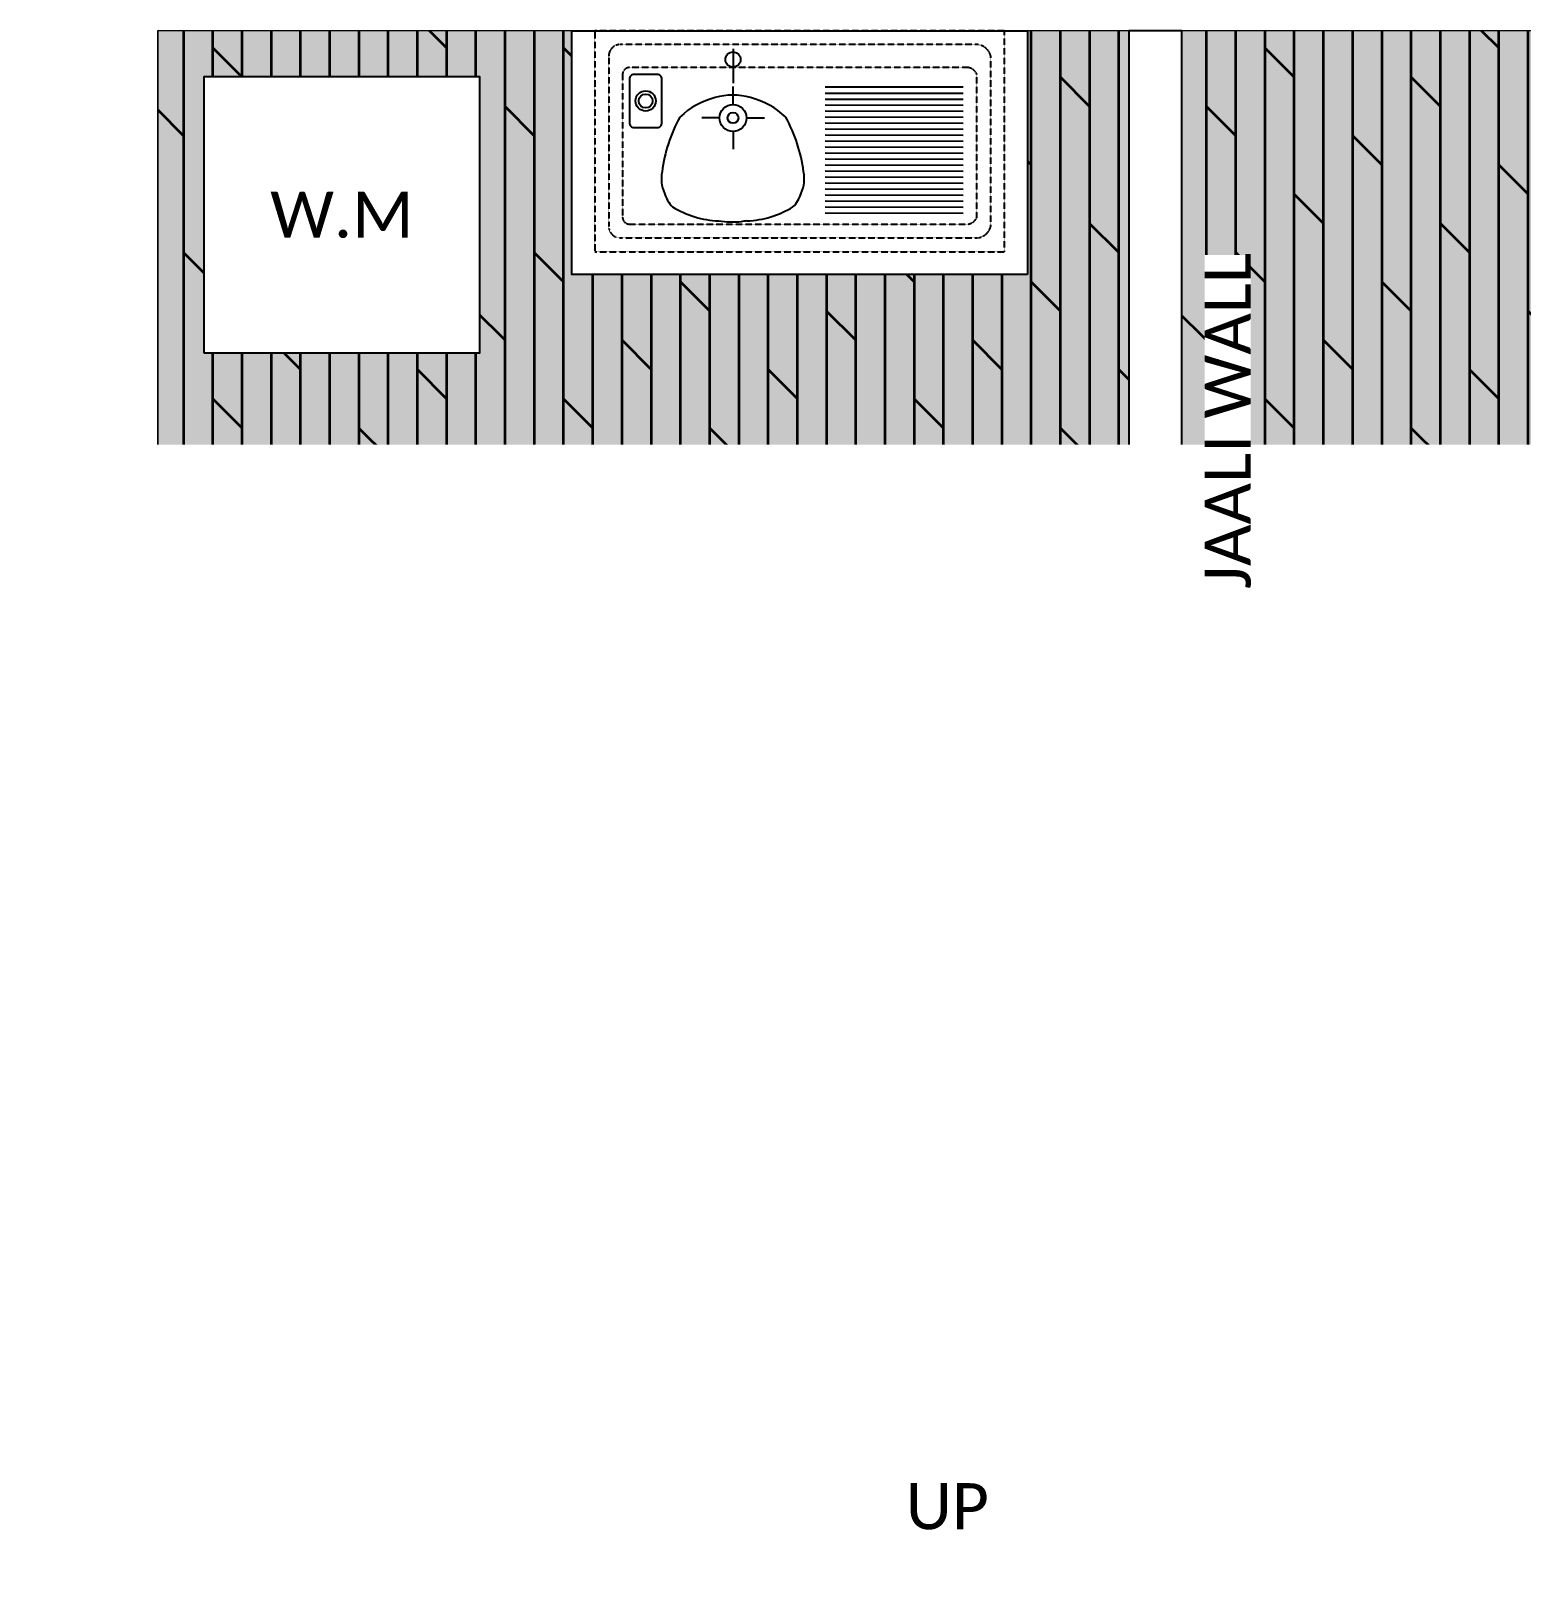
# Model space of a CAD drawing. Header units: millimetres. Extents: x -176651 to 424033, y -469666 to 486614.
# Drawn here: x 165739 to 168978, y 27027 to 30365 of the extents above; entities that cross this region are included whole.
import ezdxf
from ezdxf import colors
from ezdxf.entities.mleader import LeaderData, LeaderLine
from ezdxf.math import Vec2, Vec3

# ---------------------------------------------------------------- set-up
doc = ezdxf.new("R2010")
doc.units = ezdxf.units.MM
doc.set_wipeout_variables(frame=1)
doc.linetypes.add('1625_East Villa$0$DASHED', pattern=[0.75, 0.5, -0.25])
doc.linetypes.add('1625E_Roof Plan$0$DASHED', pattern=[0.75, 0.5, -0.25])
for name, color, linetype in [('1625_East Villa$0$ad-Arrow', 8, 'Continuous'), ('1625_East Villa$0$ad-Elevation 10', 8, 'Continuous'), ('1625_East Villa$0$ad-Furniture', 8, 'Continuous'), ('1625_East Villa$0$ad-Text main', 8, 'Continuous'), ('1625_East Villa$0$ad-Verandah', 8, 'Continuous'), ('1625E_Columns$0$ad-MS Column', 8, 'Continuous'), ('1625E_Roof Plan$0$ad-Primary Roof', 8, 'Continuous'), ('ad-Plinth', 8, 'Continuous'), ('ad-Verandah', 33, 'Continuous'), ('Site Levels$0$ad-Lvl-Entance road', 4, 'Continuous')]:
    doc.layers.add(name, color=color, linetype=linetype)
doc.layers.add('1625_East Villa$0$ad-Landscape', color=8, linetype='Continuous', lineweight=35)
doc.styles.add('1625_East Villa$0$6 U T S R N_Corridor-Basement$0$grid_text', font='verdana.ttf', dxfattribs={"width": 0.9})
doc.styles.add('1625_East Villa$0$6 U T S R N_Corridor-Basement$0$Standard', font='arial.ttf')
doc.styles.add('1625_East Villa$0$Standard', font='calibril.ttf')
doc.styles.add('Site Levels$0$Standard', font='arial.ttf')
doc.dimstyles.new('1625_East Villa$0$6 U T S R N_Corridor-Basement$0$1.125', dxfattribs={"dimtxt": 350, "dimasz": 100, "dimexe": 75, "dimexo": 50, "dimgap": 50, "dimtad": 0, "dimdec": 0, "dimzin": 0, "dimdsep": 46, "dimtxsty": '1625_East Villa$0$6 U T S R N_Corridor-Basement$0$grid_text', "dimblk": '1625_East Villa$0$6 U T S R N_Corridor-Basement$0$_ArchTick', "dimcen": 0, "dimdle": 75, "dimclrd": 256, "dimclre": 8, "dimclrt": 7, "dimadec": 3, "dimazin": 0, "dimtfac": 1, "dimtdec": 0, "dimtofl": 0, "dimtmove": 2, "dimatfit": 2, "dimfxl": 80, "dimtolj": 1, "dimtzin": 0, "dimlwd": 18, "dimlwe": 9, "dimarcsym": 0})

# ---------------------------------------------------------------- blocks, each defined once
blk = doc.blocks.new('A$C92fa9908')
at = {"layer": 'ad-Verandah', "lineweight": 9}
blk.add_lwpolyline([(13650, 4745), (12120, 4745), (12120, 0), (6200, 0), (6200, -2045), (13650, -2045)], close=True, dxfattribs=at)
blk = doc.blocks.new('zw$C194')
at = {"layer": 'ad-Plinth', "ltscale": 5}
blk.add_blockref('A$C92fa9908', (-32023.9, -398393.9), dxfattribs=at)
blk = doc.blocks.new('1625_East Villa$0$6 BCDFGHJKX_Typical Floor plan$0$zw$6679')
blk.add_wipeout([(0, 0), (990, 0), (990, -529.6), (0, -529.6)])
at = {"color": 0}
for p, q in [((350, -39.1), (350, -113.6)), ((350, -160.1), (350, -121.3)), ((850, -122.9), (550, -122.3)), ((550, -135.3), (850, -135.9)), ((550, -148.3), (850, -148.9)), ((550, -161.2), (850, -161.9)), ((320.7, -189.4), (281.9, -189.4)), ((379.4, -189.4), (418.1, -189.4)), ((550, -174.2), (850, -174.9)), ((550, -187.2), (850, -187.9)), ((550, -200.2), (850, -200.8)), ((350, -218.7), (350, -257.4)), ((550, -213.2), (850, -213.8)), ((550, -226.2), (850, -226.8)), ((550, -239.1), (850, -239.8)), ((550, -252.1), (850, -252.8)), ((550, -265.1), (850, -265.8)), ((550, -278.5), (850, -279.1)), ((550, -291.5), (850, -292.1)), ((550, -304.4), (850, -305.1)), ((550, -317.4), (850, -318.1)), ((550, -330.4), (850, -331.1)), ((550, -343.4), (850, -344)), ((550, -356.4), (850, -357)), ((550, -369.4), (850, -370)), ((550, -382.3), (850, -383)), ((550, -395.3), (850, -396))]:
    blk.add_line(p, q, dxfattribs=at)
blk.add_lwpolyline([(990, -529.6), (0, -529.6), (0, 0), (990, 0)], close=True)
at = {"color": 0, "linetype": '1625_East Villa$0$DASHED'}
blk.add_lwpolyline([(940, -480), (940, 0), (50, 0), (50, -480)], close=True, dxfattribs=at)
for points in [[(910, -425), (910, -55, 0.313965), (881, -30), (105, -30, 0.414214), (80, -55), (80, -425, 0.414214), (105, -450), (881, -450, 0.313965)], [(880, -405), (880, -95, 0.25996), (861, -80), (125, -80, 0.414214), (110, -95), (110, -405, 0.414214), (125, -420), (861, -420, 0.25996)]]:
    blk.add_lwpolyline(points, format="xyb", close=True, dxfattribs=at)
at = {"color": 0}
blk.add_lwpolyline([(125, -105), (125, -200.2, 0.414214), (135, -210.2), (185.4, -210.2, 0.414214), (195.4, -200.2), (195.4, -105, 0.414214), (185.4, -95), (135, -95, 0.414214)], format="xyb", close=True, dxfattribs=at)
for centre, radius in [((350, -62.6), 16.5), ((160.2, -152.6), 22), ((160.2, -152.6), 15), ((350, -189.4), 29.3), ((350, -189.4), 11.7)]:
    blk.add_circle(centre, radius, dxfattribs=at)
for points in [[(311, -145.4), (282.2, -152.3), (255.8, -166.9), (234.6, -187.7)], [(388.1, -145.4), (362.9, -137.9), (336.1, -137.9), (311, -145.4)], [(464.5, -187.7), (443.3, -167), (416.9, -152.3), (388.1, -145.4)], [(234.6, -187.7), (214.3, -224.4), (201.1, -264.6), (195.9, -306.2)], [(503.2, -306.2), (498, -264.6), (484.8, -224.4), (464.5, -187.7)], [(195.9, -306.2), (192.7, -321.9), (194.4, -338.2), (200.9, -352.7)], [(498.2, -352.8), (504.7, -338.2), (506.5, -321.9), (503.3, -306.2)], [(200.9, -352.8), (204.3, -364.1), (210.4, -374.3), (218.8, -382.6)], [(480.3, -382.6), (488.7, -374.3), (494.8, -364.1), (498.2, -352.8)], [(218.8, -382.6), (248.9, -401.4), (283.5, -411.9), (318.9, -412.9)], [(380.2, -412.9), (415.7, -411.9), (450.2, -401.4), (480.3, -382.6)], [(318.9, -412.9), (335.4, -415.6), (352.1, -416.2), (368.7, -414.4)], [(368.7, -414.4), (372.5, -413.8), (376.2, -412.9), (379.9, -411.9)]]:
    blk.add_open_spline(points, degree=3, dxfattribs=at)
blk = doc.blocks.new('1625_East Villa$0$zw$D357')
at = {"layer": '1625_East Villa$0$ad-Elevation 10', "insert": (215, -847.5), "char_height": 100, "width": 720.07, "attachment_point": 5, "rotation": 90, "style": '1625_East Villa$0$6 U T S R N_Corridor-Basement$0$Standard', "bg_fill": 3, "box_fill_scale": 1, "bg_fill_color": 257, "bg_fill_transparency": 0}
blk.add_mtext('{\\fCalibri Light|b0|i0|c0|p34;JAALI WALL}', dxfattribs=at)
blk.add_wipeout([(0, 0), (115, 0), (115, -1715), (0, -1715)])
at = {"layer": '1625_East Villa$0$ad-Elevation 10'}
blk.add_lwpolyline([(115, -1715), (115, 0), (0, 0), (0, -1715)], close=True, dxfattribs=at)
blk = doc.blocks.new('1625_East Villa$0$zw$3FE3')
blk.add_wipeout([(-300, -300), (-300, 300), (300, 300), (300, -300)])
at = {"layer": '1625_East Villa$0$ad-Furniture'}
blk.add_lwpolyline([(-300, -300), (300, -300), (300, 300), (-300, 300)], close=True, dxfattribs=at)
at = {"layer": '1625_East Villa$0$ad-Furniture', "insert": (0, 0), "char_height": 100, "width": 393.189, "attachment_point": 5, "style": '1625_East Villa$0$Standard', "bg_fill": 2}
blk.add_mtext('\\pxqc;W.M', dxfattribs=at)
blk = doc.blocks.new('1625_East Villa$0$zw$D46D')
at = {"layer": '1625_East Villa$0$ad-Furniture'}
for name, p in [('1625_East Villa$0$zw$D357', (8310, 0)), ('1625_East Villa$0$6 BCDFGHJKX_Typical Floor plan$0$zw$6679', (7100, 0)), ('1625_East Villa$0$zw$3FE3', (6600, -400))]:
    blk.add_blockref(name, p, dxfattribs=at)
blk = doc.blocks.new('1625_East Villa$0$6 U T S R N_Corridor-Basement$0$_ArchTick')
at = {"color": 0, "linetype": 'ByBlock', "const_width": 0.15}
blk.add_lwpolyline([(-0.5, -0.5), (0.5, 0.5)], dxfattribs=at)
blk = doc.blocks.new('1625E_Roof Plan')
at = {"layer": '1625E_Roof Plan$0$ad-Primary Roof', "linetype": '1625E_Roof Plan$0$DASHED', "ltscale": 2, "const_width": 40}
blk.add_lwpolyline([(12570, -2645), (2380, -2645), (7475, 2255)], close=True, dxfattribs=at)
blk = doc.blocks.new('1625E_Columns$0$A$C42b14ea2')
at = {"layer": '1625E_Columns$0$ad-MS Column'}
h = blk.add_hatch(dxfattribs=at)
h.set_pattern_fill('ANSI31', color=256, scale=10)
h.set_pattern_definition([(45, (-1729784.14, 638048.958), (-22.4506403, 22.4506403), [])])
h.paths.add_polyline_path([(0, 0), (230, 0), (230, 230), (0, 230)])
blk.add_lwpolyline([(0, 0), (230, 0), (230, 230), (0, 230)], close=True, dxfattribs=at)
blk = doc.blocks.new('1625E_Columns')
at = {"rotation": 359.9999999999997}
blk.add_blockref('1625E_Columns$0$A$C42b14ea2', (8310, -1945), dxfattribs=at)
blk = doc.blocks.new('1625_East Villa$0$zw$959F')
at = {"transparency": 33554559}
h = blk.add_hatch(color=43, dxfattribs=at)
h.dxf.hatch_style = 1
h.paths.add_polyline_path([(1530, -8875), (0, -8875), (0, -13620), (-5920, -13620), (-5920, -15665), (1530, -15665)])
at = {"layer": '1625_East Villa$0$ad-Landscape', "transparency": 33554687}
h = blk.add_hatch(dxfattribs=at)
h.set_pattern_fill('DOLMIT', color=44, scale=10, angle=90)
h.set_pattern_definition([(90, (-1096435.54, 661200.024), (-63.5, 5e-14), []), (135, (-1096435.54, 661200.02), (-126.999913, -126.999913), [89.80256, -179.605122])])
h.paths.add_polyline_path([(1530, -8875), (0, -8875), (0, -13620), (-5920, -13620), (-5920, -15665), (1530, -15665)])
at = {"layer": '1625_East Villa$0$ad-Verandah', "lineweight": 9}
for points in [[(1530, -8875), (0, -8875), (0, -13620), (-5920, -13620), (-5920, -15665), (1530, -15665)], [(-5920, -15665), (-5920, -15965), (-2485, -15965), (-2485, -15665)], [(-5920, -15965), (-5920, -16265), (-2485, -16265), (-2485, -15965)], [(-5920, -16265), (-5920, -16565), (-2485, -16565), (-2485, -16265)]]:
    blk.add_lwpolyline(points, close=True, dxfattribs=at)
at = {"layer": '1625_East Villa$0$ad-Text main', "insert": (-4204.3, -16825.6), "char_height": 100, "width": 207.6, "attachment_point": 5, "style": '1625_East Villa$0$6 U T S R N_Corridor-Basement$0$Standard', "bg_fill": 2}
blk.add_mtext('{\\fCalibri Light|b0|i0|c0|p34;UP}', dxfattribs=at)
at = {"layer": '1625_East Villa$0$ad-Arrow'}
blk.add_leader([(-4200, -15927.1, 0), (-4205, -16693.8)], dimstyle='1625_East Villa$0$6 U T S R N_Corridor-Basement$0$1.125', override={"dimscale": 1, "dimasz": 300, "dimgap": 50, "dimtad": 0}, dxfattribs=at)
blk = doc.blocks.new('1625_East Villa')
at = {"layer": '1625_East Villa$0$ad-Verandah'}
blk.add_blockref('1625_East Villa$0$zw$959F', (12120, 13620), dxfattribs=at)
at = {"layer": '1625_East Villa$0$ad-Furniture'}
blk.add_blockref('1625_East Villa$0$zw$D46D', (0, 0), dxfattribs=at)
for name in ['1625E_Roof Plan', '1625E_Columns']:
    blk.add_blockref(name, (0, 0))
blk = doc.blocks.new("All Plot's Villa Plans")
at = {"ltscale": 5}
blk.add_blockref('1625_East Villa', (159815, 30364.9), dxfattribs=at)
blk = doc.blocks.new('Site Levels$0$zw$1B0B')
at = {"layer": 'Site Levels$0$ad-Lvl-Entance road'}
ml = blk.add_multileader_mtext('Standard', dxfattribs=at)
ml.set_content('{\\fArial|b1|i0|c0|p34;496.27}', color=256, style='Site Levels$0$Standard')
ml.set_leader_properties()
ml.build(insert=Vec2(0, 0))
ml.multileader.update_dxf_attribs({"has_text_frame": 1, "arrow_head_size": 1219.2, "scale": 12})
ctx = ml.context
ctx.base_point, ctx.scale, ctx.char_height, ctx.arrow_head_size, ctx.landing_gap_size, ctx.plane_origin = Vec3(214464.6, -71183), 12, 1219.186, 1219.2, 609.6, Vec3(222625.2, -66462.8)
ctx.text_align_type = 2
notes = []
notes.append((ctx, [(0, (1, 1, 0), (221630.9, -71183), (-1, 0), 845, [(0, [(222625.2, -66462.8)], 0, [])])]))
ctx.mtext.insert, ctx.mtext.width, ctx.mtext.defined_height, ctx.mtext.alignment, ctx.mtext.flow_direction = Vec3(220176.4, -70562.6), 5138.489, 1392.4, 3, 5
ctx.mtext.has_bg_fill, ctx.mtext.bg_color, ctx.mtext.bg_scale_factor, ctx.mtext.bg_transparency, ctx.mtext.use_window_bg_color = 1, -1027028792, 1.5, 0, 1
for ctx, leaders in notes:
    for number, flags, end, landing, length, lines in leaders:
        leader = LeaderData()
        leader.index, (leader.has_last_leader_line, leader.has_dogleg_vector, leader.attachment_direction) = number, flags
        leader.last_leader_point, leader.dogleg_vector, leader.dogleg_length = Vec3(end), Vec3(landing), length
        for number, points, colour, breaks in lines:
            line = LeaderLine()
            line.index, line.vertices, line.color, line.breaks = number, Vec3.list(points), colors.encode_raw_color(colour), breaks
            leader.lines.append(line)
        ctx.leaders.append(leader)
blk = doc.blocks.new('Site Levels')
at = {"layer": 'Site Levels$0$ad-Lvl-Entance road', "ltscale": 5}
blk.add_blockref('Site Levels$0$zw$1B0B', (-5982.9, 99418.6), dxfattribs=at)

msp = doc.modelspace()

# ---------------------------------------------------------------- block references
at = {"ltscale": 5}
msp.add_blockref("All Plot's Villa Plans", (0, 0), dxfattribs=at)

# ---------------------------------------------------------------- next in the draw order: block references
msp.add_blockref('zw$C194', (191838.8, 428758.8), dxfattribs=at)

# ---------------------------------------------------------------- next in the draw order: block references
msp.add_blockref('Site Levels', (0, 0), dxfattribs=at)

doc.saveas('drawing.dxf')
